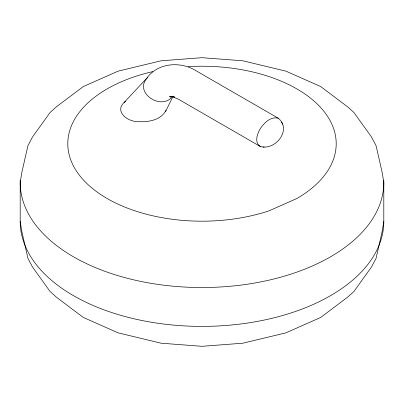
<?xml version="1.0" encoding="UTF-8"?>
<svg xmlns="http://www.w3.org/2000/svg" width="404" height="404" viewBox="0 0 404 404"><rect width="100%" height="100%" fill="white"/><g stroke="black" fill="none" stroke-linecap="round" stroke-linejoin="round"><path stroke-width="0.61" d="M383.8 221.432L382.179 231.487L376.038 258.414L371.448 267.074L353.919 291.501L347.369 297.369L320.695 317.438L285.931 332.84L242.895 343.198L202 346.309L161.105 343.198L118.069 332.84L83.305 317.438L56.631 297.369L50.081 291.501L32.552 267.074L27.962 258.414L21.821 231.487L20.2 221.432L20.2 182.568L21.821 172.513L27.962 145.586L32.552 136.926L50.081 112.499L56.631 106.631L83.305 86.562L118.069 71.16L161.105 60.802L202 57.691L242.895 60.802L285.931 71.16L320.695 86.562L347.369 106.631L353.919 112.499L371.448 136.926L376.038 145.586L382.179 172.513L383.8 182.568L383.8 221.432A181.8 104.959 0 0 1 202 326.392A181.8 104.959 0 0 1 20.2 221.432M174.417 97.005L171.852 96.41L178.3 99.152L260.388 146.541C275.483 150.849 292.193 129.558 278.235 118.2L195.799 70.609C180.477 61.11 157.782 62.696 146.869 78.113L124.205 102.394C114.357 111.514 127.401 121.326 136.784 121.533C147.147 122.468 160.878 120.594 165.973 110.317M165.63 111.469L173.134 96.086M147.849 77.351C132.613 91.915 161.257 111.423 172.543 96.41L169.529 96.642L171.261 96.576M124.205 102.394L125.649 101.328M171.867 96.354L170.109 97.061L171.574 96.576M262.999 147.061L264.216 146.869M278.235 118.2C270.725 116.221 264.246 122.846 260.388 128.507C257.252 133.593 254.01 142.607 260.388 146.541M173.064 96.738L174.462 97.026M281.522 122.089L282.654 124.205M383.75 180.149A181.8 104.959 0 0 1 202 287.532A181.8 104.959 0 0 1 20.251 180.149M188.244 66.635A134.204 77.482 0 0 1 323.19 110.423A134.204 77.482 0 0 1 296.895 198.495L269.104 210.807A134.204 77.482 0 0 1 81.123 177.371A134.204 77.482 0 0 1 152.808 71.619"/></g></svg>
